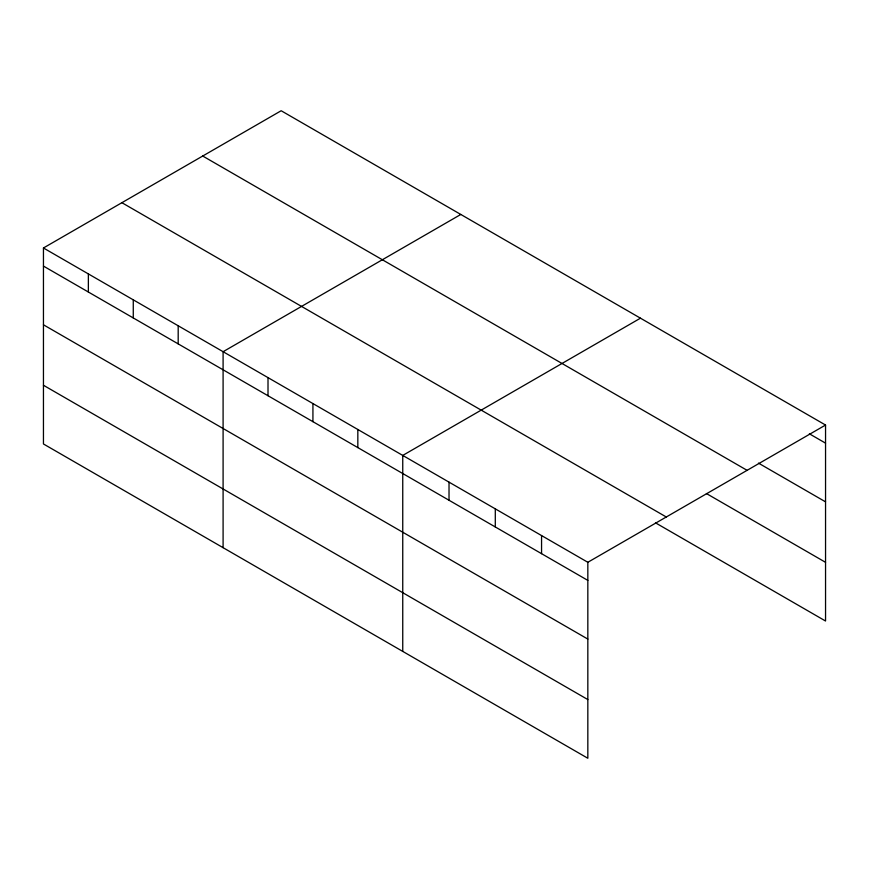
<?xml version="1.0" encoding="UTF-8"?>
<svg xmlns="http://www.w3.org/2000/svg" width="869" height="869" viewBox="0 0 869 869"><rect width="100%" height="100%" fill="white"/><g stroke="black" fill="none" stroke-linecap="round" stroke-linejoin="round"><path stroke-width="1.3" d="M43.45 247.98L587.835 562.286L587.835 758.257L43.45 443.961L43.45 247.98L281.165 110.743L825.55 425.039L825.55 621.02L655.498 522.834M460.809 214.458L223.094 351.706L223.094 547.676M640.453 318.184L402.749 455.421L402.749 651.392M587.835 562.286L825.55 425.039M809.354 433.794L825.55 443.147M758.452 463.112L825.55 501.847M202.716 156.029L747.101 470.335M706.399 493.527L825.55 562.319M121.899 202.694L666.284 516.99M43.45 266.088L587.835 580.394M43.45 324.789L587.835 639.084M43.45 385.26L587.835 699.567M541.561 535.565L541.561 553.672M495.297 508.854L495.297 526.962M449.023 482.132L449.023 500.24M357.832 429.492L357.832 447.6M312.927 403.564L312.927 421.671M268.01 377.635L268.01 395.743M178.188 325.777L178.188 343.885M133.272 299.838L133.272 317.945M88.366 273.909L88.366 292.017"/></g></svg>
